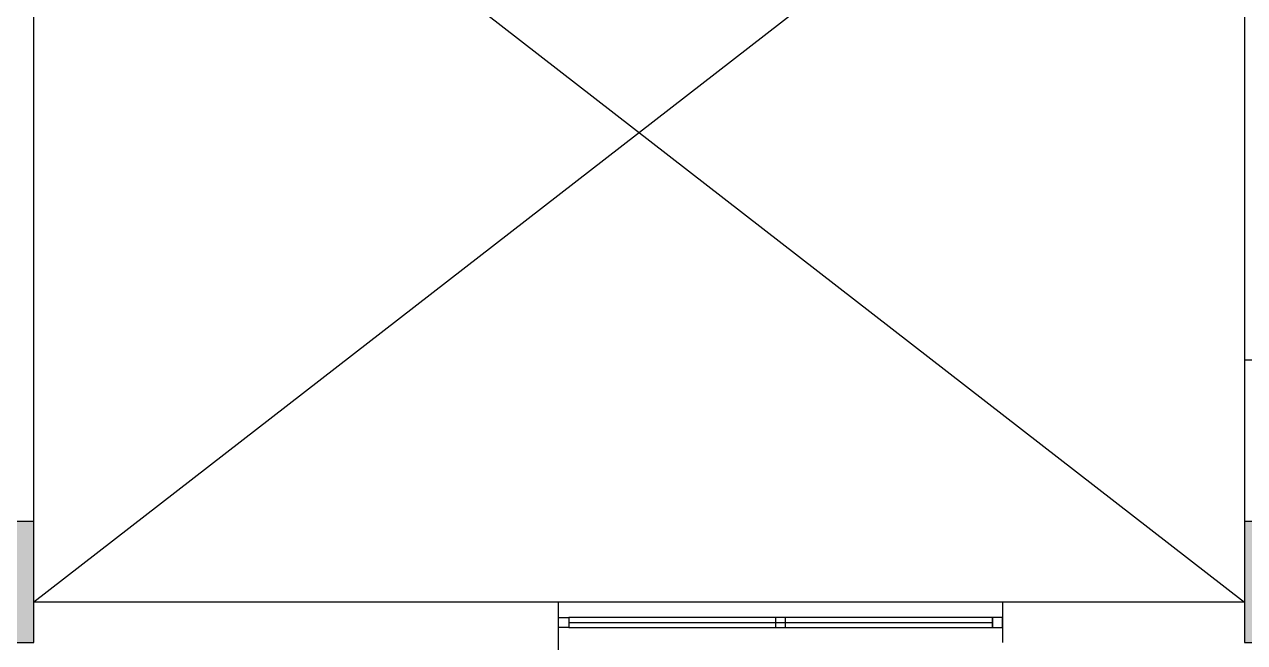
# Model space of a CAD drawing. Header units: metres. Extents: x -658 to -58, y -713 to -118.
# Drawn here: x -218.25 to -212.21, y -207.65 to -204.58 of the extents above; entities that cross this region are included whole.
import ezdxf

# ---------------------------------------------------------------- set-up
doc = ezdxf.new("R2010")
doc.units = ezdxf.units.M
doc.header["$LTSCALE"] = 100
doc.layers.add('plan', color=8, linetype='Continuous')

# ---------------------------------------------------------------- blocks, each defined once
blk = doc.blocks.new('*U108')
blk.add_line((2.15, 0), (0.05, 0))
for points in [[(0.05, 0.025), (0, 0.025), (0, -0.025), (0.05, -0.025)], [(2.15, -0.025), (2.15, 0.025), (0.05, 0.025), (0.05, -0.025)], [(2.15, 0.025), (2.2, 0.025), (2.2, -0.025), (2.15, -0.025)]]:
    blk.add_lwpolyline(points, close=True)
blk = doc.blocks.new('RWEFRWEFRWE')
h = blk.add_hatch(color=256)
h.dxf.hatch_style = 1
h.paths.add_polyline_path([(-218.4055, -189.7532), (-218.2055, -189.7532), (-218.2055, -189.1532), (-218.4055, -189.1532)])
h = blk.add_hatch(color=256)
h.dxf.hatch_style = 1
h.paths.add_polyline_path([(-212.2055, -189.7532), (-212.0055, -189.7532), (-212.0055, -189.1532), (-212.2055, -189.1532)])
for points in [[(-218.4055, -189.7532), (-218.2055, -189.7532), (-218.2055, -189.1532), (-218.4055, -189.1532)], [(-212.2055, -189.7532), (-212.0055, -189.7532), (-212.0055, -189.1532), (-212.2055, -189.1532)]]:
    blk.add_lwpolyline(points, close=True)
blk = doc.blocks.new('A$Cb06f5615')
at = {"layer": 'plan'}
for p, q in [((-30.0035, 3.8095), (-30.0035, 10.3095)), ((-24.0035, 7.2095), (-24.0035, 5.0095)), ((-24.0035, 5.0095), (-24.0035, 3.8095)), ((-23.8035, 5.0095), (-24.0035, 5.0095)), ((-27.4035, 3.8095), (-30.0035, 3.8095)), ((-27.4035, 3.4095), (-27.4035, 3.8095)), ((-25.2035, 3.8095), (-27.4035, 3.8095)), ((-24.0035, 3.8095), (-25.2035, 3.8095)), ((-25.2035, 3.8095), (-25.2035, 3.6095))]:
    blk.add_line(p, q, dxfattribs=at)
at = {"layer": 'plan', "ltscale": 0.6}
for p, q in [((-30.0035, 8.4689), (-24.0035, 3.8095)), ((-24.0035, 8.4689), (-30.0035, 3.8095))]:
    blk.add_line(p, q, dxfattribs=at)
at = {"layer": 'plan'}
blk.add_lwpolyline([(-26.2785, 3.6845), (-26.2785, 3.7345), (-26.3285, 3.7345), (-26.3285, 3.6845)], close=True, dxfattribs=at)
blk.add_blockref('RWEFRWEFRWE', (188.202, 193.3627), dxfattribs=at)
at = {"layer": 'plan', "rotation": 180}
blk.add_blockref('*U108', (-25.2035, 3.7095), dxfattribs=at)

msp = doc.modelspace()

# ---------------------------------------------------------------- block references
at = {"layer": 'plan'}
msp.add_blockref('A$Cb06f5615', (-188.202, -211.2557), dxfattribs=at)

doc.saveas('drawing.dxf')
